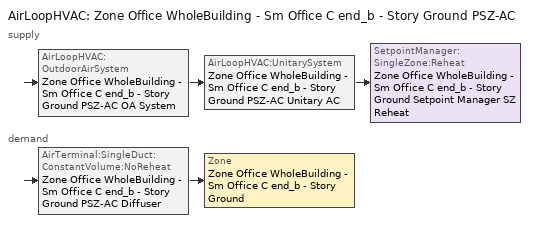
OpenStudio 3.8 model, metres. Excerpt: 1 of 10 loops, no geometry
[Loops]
AirLoopHVAC 'Zone Office WholeBuilding - Sm Office C end_b - Story Ground PSZ-AC'
 supply: AirLoopHVAC:OutdoorAirSystem 'Zone Office WholeBuilding - Sm Office C end_b - Story Ground PSZ-AC OA System' > AirLoopHVAC:UnitarySystem 'Zone Office WholeBuilding - Sm Office C end_b - Story Ground PSZ-AC Unitary AC' > SetpointManager:SingleZone:Reheat 'Zone Office WholeBuilding - Sm Office C end_b - Story Ground Setpoint Manager SZ Reheat'
 demand: AirTerminal:SingleDuct:ConstantVolume:NoReheat 'Zone Office WholeBuilding - Sm Office C end_b - Story Ground PSZ-AC Diffuser' > Zone 'Zone Office WholeBuilding - Sm Office C end_b - Story Ground'
[SizingPeriod:DesignDay] Barometric Pressure {Pa}=101229; Wind Speed {m/s}=3.3; Wind Direction {deg}=160; Rain Indicator=No; Snow Indicator=No; Day of Month=21; Day Type=SummerDesignDay; Daylight Saving Time Indicator=No; Humidity Condition Type=Wetbulb; Dry-Bulb Temperature Range Modifier Type=DefaultMultipliers; Solar Model Indicator=ASHRAETau
Name | Maximum Dry-Bulb Temperature {C} | Daily Dry-Bulb Temperature Range {deltaC} | Month | Wetbulb or DewPoint at Maximum Dry-Bulb {C} | ASHRAE Clear Sky Optical Depth for Beam Irradiance | ASHRAE Clear Sky Optical Depth for Diffuse Irradiance
Mobile Downtown May .4% Condns WB=>MCDB 1 | 28.3 | 9.5 | 5 | 26.1 | 0.371 | 2.408
Mobile Downtown November .4% Condns DB=>MCWB 1 | 27.1 | 10.8 | 11 | 22.2 | 0.37 | 2.558
Mobile Downtown November .4% Condns WB=>MCDB 1 | 25.8 | 10.8 | 11 | 23.6 | 0.37 | 2.558
Mobile Downtown October .4% Condns DB=>MCWB 1 | 31.2 | 10.3 | 10 | 23.4 | 0.372 | 2.543
Mobile Downtown October .4% Condns WB=>MCDB 1 | 28.6 | 10.3 | 10 | 25.7 | 0.372 | 2.543
Mobile Downtown September .4% Condns DB=>MCWB 1 | 33.6 | 9.1 | 9 | 23.9 | 0.403 | 2.44
Mobile Downtown September .4% Condns WB=>MCDB 1 | 29.5 | 9.1 | 9 | 26.6 | 0.403 | 2.44
[Sizing:Zone]
Zone Office WholeBuilding - Sm Office C end_b - Story Ground: Zone Cooling Design Supply Air Temperature Input Method=SupplyAirTemperature; Zone Cooling Design Supply Air Temperature {C}=12.7778; Zone Cooling Design Supply Air Temperature Difference {deltaC}=11.11; Zone Heating Design Supply Air Temperature Input Method=SupplyAirTemperature; Zone Heating Design Supply Air Temperature {C}=50; Zone Heating Design Supply Air Temperature Difference {deltaC}=11.11; Zone Cooling Design Supply Air Humidity Ratio {kg-H2O/kg-air}=0.0085; Zone Heating Design Supply Air Humidity Ratio {kg-H2O/kg-air}=0.008; Cooling Design Air Flow Method=DesignDay; Heating Design Air Flow Method=DesignDay; Account for Dedicated Outdoor Air System=No; Dedicated Outdoor Air System Control Strategy=NeutralSupplyAir; Dedicated Outdoor Air Low Setpoint Temperature for Design {C}=autosize; Dedicated Outdoor Air High Setpoint Temperature for Design {C}=autosize; Zone Load Sizing Method=Sensible Load Only No Latent Load; Zone Latent Cooling Design Supply Air Humidity Ratio Input Method=HumidityRatioDifference; Zone Cooling Design Supply Air Humidity Ratio Difference {kgWater/kgDryAir}=0.005; Zone Latent Heating Design Supply Air Humidity Ratio Input Method=HumidityRatioDifference; Zone Humidification Design Supply Air Humidity Ratio Difference {kgWater/kgDryAir}=0.005
[Zone equipment]
Zone Office WholeBuilding - Sm Office C end_b - Story Ground: Zone Office WholeBuilding - Sm Office C end_b - Story Ground PSZ-AC Diffuser
[AirLoopHVAC]
Zone Office WholeBuilding - Sm Office C end_b - Story Ground PSZ-AC: Availability Schedule=Zone Office WholeBuilding - Sm Office C end_b - Story Ground PSZ-AC_constant_night_fan_schedule; Design Supply Air Flow Rate {m3/s}=0.129744; Design Return Air Flow Fraction of Supply Air Flow=1
[Sizing:System]
Zone Office WholeBuilding - Sm Office C end_b - Story Ground PSZ-AC: Type of Load to Size On=Sensible; Design Outdoor Air Flow Rate {m3/s}=0.129744; Central Heating Maximum System Air Flow Ratio=1; Preheat Design Temperature {C}=7.22222; Preheat Design Humidity Ratio {kg-H2O/kg-Air}=0.008; Precool Design Temperature {C}=12.7778; Precool Design Humidity Ratio {kg-H2O/kg-Air}=0.008; Central Cooling Design Supply Air Temperature {C}=12.7778; Central Heating Design Supply Air Temperature {C}=50; Sizing Option=Coincident; 100% Outdoor Air in Cooling=No; 100% Outdoor Air in Heating=No; Central Cooling Design Supply Air Humidity Ratio {kg-H2O/kg-Air}=0.0085; Central Heating Design Supply Air Humidity Ratio {kg-H2O/kg-Air}=0.008; Cooling Design Air Flow Method=DesignDay; Heating Design Air Flow Method=DesignDay; System Outdoor Air Method=ZoneSum; Zone Maximum Outdoor Air Fraction=1; Cooling Supply Air Flow Rate Per Floor Area {m3/s-m2}=0.00996765; Cooling Fraction of Autosized Cooling Supply Air Flow Rate=1; Cooling Supply Air Flow Rate Per Unit Cooling Capacity {m3/s-W}=3.94755e-05; Heating Supply Air Flow Rate Per Floor Area {m3/s-m2}=0.00996765; Heating Fraction of Autosized Heating Supply Air Flow Rate=1; Heating Fraction of Autosized Cooling Supply Air Flow Rate=1; Heating Supply Air Flow Rate Per Unit Heating Capacity {m3/s-W}=3.15882e-05; Cooling Design Capacity Method=CoolingDesignCapacity; Cooling Design Capacity {W}=1872.04; Cooling Design Capacity Per Floor Area {W/m2}=234.7; Fraction of Autosized Cooling Design Capacity=1; Heating Design Capacity Method=HeatingDesignCapacity; Heating Design Capacity {W}=1520.47; Heating Design Capacity Per Floor Area {W/m2}=157; Fraction of Autosized Heating Design Capacity=1; Central Cooling Capacity Control Method=OnOff; Occupant Diversity=1
[SetpointManager:SingleZone:Reheat]
Zone Office WholeBuilding - Sm Office C end_b - Story Ground Setpoint Manager SZ Reheat: Minimum Supply Air Temperature {C}=12.7778; Maximum Supply Air Temperature {C}=50; Control Zone=Zone Office WholeBuilding - Sm Office C end_b - Story Ground; Setpoint Node or NodeList=Zone Office WholeBuilding - Sm Office C end_b - Story Ground PSZ-AC Supply Outlet Node
[Coil:Heating:Electric] Efficiency=1
Name | Availability Schedule | Nominal Capacity {W}
Zone Office WholeBuilding - Sm Office C end_b - Story Ground PSZ-AC Electric Htg Coil | Always On Discrete | 5148.66
Zone Office WholeBuilding - Sm Office C end_b - Story Ground PSZ-AC No Heat | Always Off Discrete | 0
[Coil:Cooling:DX:SingleSpeed]
Zone Office WholeBuilding - Sm Office C end_b - Story Ground PSZ-AC 1spd DX AC Clg Coil 11kBtu/hr 11.06SEER 11kBtu/hr 14.0SEER: Availability Schedule=Always On Discrete; Rated Total Cooling Capacity {W}=2557.74; Rated Sensible Heat Ratio=0.781718; Rated COP {W/W}=4.11713; Rated Air Flow Rate {m3/s}=0.129744; Rated Evaporator Fan Power Per Volume Flow Rate 2017 {W/(m3/s)}=773.3; Rated Evaporator Fan Power Per Volume Flow Rate 2023 {W/(m3/s)}=934.4; Total Cooling Capacity Function of Temperature Curve=PSZ-AC_Unitary_PackagecoolCapFT; Total Cooling Capacity Function of Flow Fraction Curve=PSZ-AC_Unitary_PackagecoolFFF; Energy Input Ratio Function of Temperature Curve=PSZ-AC DX Unitary Package EIRFT; Energy Input Ratio Function of Flow Fraction Curve=PSZ-AC_Unitary_PackagecoolEIRFFF; Part Load Fraction Correlation Curve=PSZ-AC_Unitary_PackagecoolPLR; Minimum Outdoor Dry-Bulb Temperature for Compressor Operation {C}=-25; Nominal Time for Condensate Removal to Begin {s}=0; Ratio of Initial Moisture Evaporation Rate and Steady State Latent Capacity=0; Maximum Cycling Rate {cycles/hr}=0; Latent Capacity Time Constant {s}=0; Condenser Type=AirCooled; Evaporative Condenser Effectiveness=0.9; Evaporative Condenser Air Flow Rate {m3/s}=autosize; Evaporative Condenser Pump Rated Power Consumption {W}=autosize; Crankcase Heater Capacity {W}=0; Maximum Outdoor Dry-Bulb Temperature for Crankcase Heater Operation {C}=10; Basin Heater Capacity {W/K}=0; Basin Heater Setpoint Temperature {C}=2
[Fan:OnOff]
Zone Office WholeBuilding - Sm Office C end_b - Story Ground PSZ-AC Fan: Availability Schedule=Always On Discrete; Fan Total Efficiency=0.55575; Pressure Rise {Pa}=622.722; Maximum Flow Rate {m3/s}=0.129744; Motor Efficiency=0.855; Motor In Airstream Fraction=1; Fan Power Ratio Function of Speed Ratio Curve=Fan On Off Power Curve 8; Fan Efficiency Ratio Function of Speed Ratio Curve=Fan On Off Efficiency Curve 8
[AirLoopHVAC:UnitarySystem]
Zone Office WholeBuilding - Sm Office C end_b - Story Ground PSZ-AC Unitary AC: Control Type=Load; Controlling Zone or Thermostat Location=Zone Office WholeBuilding - Sm Office C end_b - Story Ground; Dehumidification Control Type=None; Availability Schedule=Always On Discrete; Supply Fan=Zone Office WholeBuilding - Sm Office C end_b - Story Ground PSZ-AC Fan; Fan Placement=DrawThrough; Supply Air Fan Operating Mode Schedule=Zone Office WholeBuilding - Sm Office C end_b - Story Ground PSZ-AC_constant_night_fan_schedule; Heating Coil=Zone Office WholeBuilding - Sm Office C end_b - Story Ground PSZ-AC Electric Htg Coil; DX Heating Coil Sizing Ratio=1; Cooling Coil=Zone Office WholeBuilding - Sm Office C end_b - Story Ground PSZ-AC 1spd DX AC Clg Coil 11kBtu/hr 11.06SEER 11kBtu/hr 14.0SEER; Use DOAS DX Cooling Coil=No; DOAS DX Cooling Coil Leaving Minimum Air Temperature {C}=2; Latent Load Control=SensibleOnlyLoadControl; Supplemental Heating Coil=Zone Office WholeBuilding - Sm Office C end_b - Story Ground PSZ-AC No Heat; Supply Air Flow Rate Method During Cooling Operation=SupplyAirFlowRate; Supply Air Flow Rate During Cooling Operation {m3/s}=0.129744; Supply Air Flow Rate Method During Heating Operation=SupplyAirFlowRate; Supply Air Flow Rate During Heating Operation {m3/s}=0.129744; Supply Air Flow Rate Method When No Cooling or Heating is Required=None; No Load Supply Air Flow Rate Control Set To Low Speed=Yes; Maximum Supply Air Temperature {C}=50; Maximum Outdoor Dry-Bulb Temperature for Supplemental Heater Operation {C}=21; Ancilliary On-Cycle Electric Power {W}=0; Ancilliary Off-Cycle Electric Power {W}=0
[Controller:OutdoorAir]
Zone Office WholeBuilding - Sm Office C end_b - Story Ground PSZ-AC OA System Controller: Minimum Outdoor Air Flow Rate {m3/s}=0.0106188; Maximum Outdoor Air Flow Rate {m3/s}=0.129744; Economizer Control Type=NoEconomizer; Economizer Control Action Type=ModulateFlow; Economizer Maximum Limit Dry-Bulb Temperature {C}=28; Economizer Maximum Limit Enthalpy {J/kg}=64000; Lockout Type=LockoutWithHeating; Minimum Limit Type=FixedMinimum; Minimum Outdoor Air Schedule=Zone Office WholeBuilding - Sm Office C end_b - Story Ground PSZ-AC_night_ventcycle_schedule; Maximum Fraction of Outdoor Air Schedule=ZoneOfficeWholeBuildingSmOfficeCendbStoryGroundPSZACmaxOASch; Controller Mechanical Ventilation=Controller Mechanical Ventilation 9; High Humidity Control=No; Heat Recovery Bypass Control Type=BypassWhenWithinEconomizerLimits; Economizer Operation Staging=InterlockedWithMechanicalCooling
[Controller:MechanicalVentilation]
Controller Mechanical Ventilation 9: Availability Schedule=Always On Discrete
[AirLoopHVAC:OutdoorAirSystem]
Zone Office WholeBuilding - Sm Office C end_b - Story Ground PSZ-AC OA System: Controller=Zone Office WholeBuilding - Sm Office C end_b - Story Ground PSZ-AC OA System Controller
[AirTerminal:SingleDuct:ConstantVolume:NoReheat]
Zone Office WholeBuilding - Sm Office C end_b - Story Ground PSZ-AC Diffuser: Availability Schedule=Always On Discrete; Maximum Air Flow Rate {m3/s}=0.129744
[Schedule:Ruleset]
ZoneOfficeWholeBuildingSmOfficeCendbStoryGroundPSZACmaxOASch: Default Day Schedule=ZoneOfficeWholeBuildingSmOfficeCendbStoryGroundPSZACmaxOASchDefault
[Schedule:Day]
ZoneOfficeWholeBuildingSmOfficeCendbStoryGroundPSZACmaxOASchDefault: No, 24, 0, 0.7
[Schedule:Constant]
Name | Value
Always On Discrete; Zone Office WholeBuilding - Sm Office C end_b - Story Ground PSZ-AC_night_ventcycle_schedule; Zone Office WholeBuilding - Sm Office C end_b - Story Ground PSZ-AC_constant_night_fan_schedule | 1
Always Off Discrete | 0
[Curve:Exponent]
Fan On Off Power Curve 8: Coefficient1 Constant=1; Coefficient2 Constant=0; Coefficient3 Constant=0; Minimum Value of x=0; Maximum Value of x=1
[Curve:Cubic]
Fan On Off Efficiency Curve 8: Coefficient1 Constant=1; Coefficient2 x=0; Coefficient3 x**2=0; Coefficient4 x**3=0; Minimum Value of x=0; Maximum Value of x=1
[Curve:Biquadratic] Minimum Value of x=12.77778; Maximum Value of x=23.88889; Minimum Value of y=21.11111; Maximum Value of y=46.11111
Name | Coefficient1 Constant | Coefficient2 x | Coefficient3 x**2 | Coefficient4 y | Coefficient5 y**2 | Coefficient6 x*y
PSZ-AC_Unitary_PackagecoolCapFT | 0.766956 | 0.0107756 | -4.14703e-05 | 0.00134961 | -0.000261144 | 0.000457488
PSZ-AC DX Unitary Package EIRFT | 0.297145 | 0.0430933 | -0.000748766 | 0.00597727 | 0.000482112 | -0.000956448
[Curve:Quadratic]
Name | Coefficient1 Constant | Coefficient2 x | Coefficient3 x**2 | Minimum Value of x | Maximum Value of x
PSZ-AC_Unitary_PackagecoolFFF | 0.8 | 0.2 | 0 | 0.5 | 1.5
PSZ-AC_Unitary_PackagecoolEIRFFF | 1.156 | -0.1816 | 0.0256 | 0.5 | 1.5
PSZ-AC_Unitary_PackagecoolPLR | 0.75 | 0.25 | 0 | 0 | 1
